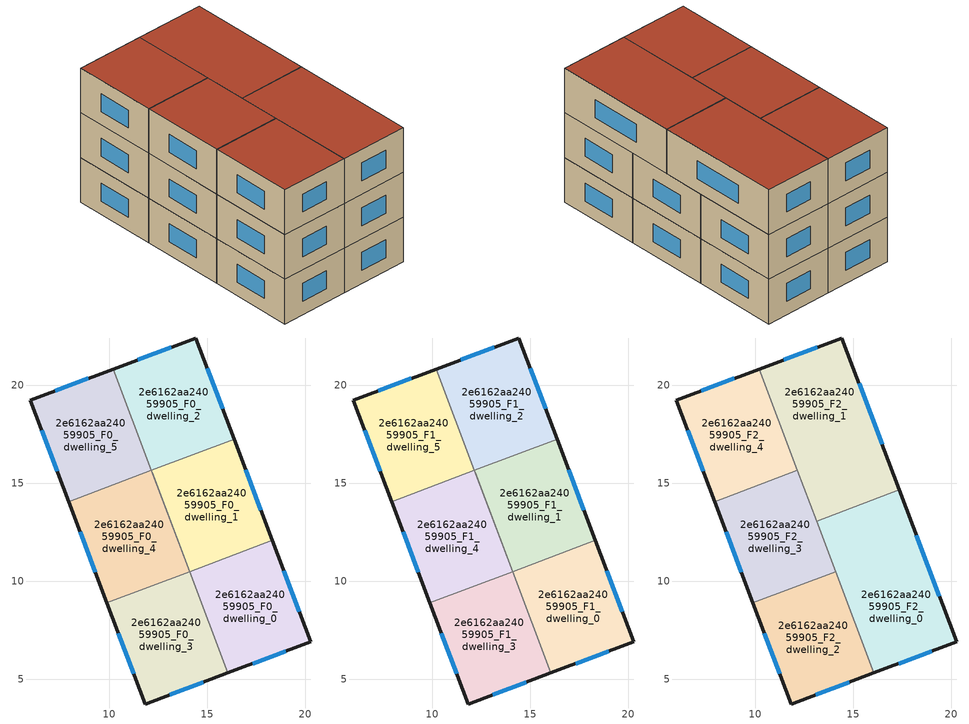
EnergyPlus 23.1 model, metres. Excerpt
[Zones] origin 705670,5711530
2e6162aa24059905_F0_dwelling_0
 floor ground (EU_floor_Construction): 18.33,12.07 20.28,6.9 16.05,5.31 14.1,10.48 z0
 wall outside (EU_wall_Construction): 16.05,5.31 20.28,6.9 18.33,12.07 z0:3
 wall to 2e6162aa24059905_F0_dwelling_1 (EU_wall_Construction): 18.33,12.07 14.1,10.48 z0:3
 wall to 2e6162aa24059905_F0_dwelling_3 (EU_wall_Construction): 14.1,10.48 16.05,5.31 z0:3
 window (EU_Window_Construction): 19.7,8.44 18.91,10.52 / 17.32,5.79 19.01,6.42 z0.9:2.1
2e6162aa24059905_F0_dwelling_1
 floor ground (EU_floor_Construction): 16.38,17.24 18.33,12.07 14.1,10.48 12.15,15.65 z0
 wall outside (EU_wall_Construction): 18.33,12.07 16.38,17.24 z0:3
 wall to 2e6162aa24059905_F0_dwelling_2 (EU_wall_Construction): 16.38,17.24 12.15,15.65 z0:3
 wall to 2e6162aa24059905_F0_dwelling_4 (EU_wall_Construction): 12.15,15.65 14.1,10.48 z0:3
 window (EU_Window_Construction): 17.74,13.62 16.96,15.69 z0.9:2.1
2e6162aa24059905_F0_dwelling_2
 floor ground (EU_floor_Construction): 14.43,22.41 16.38,17.24 12.15,15.65 10.2,20.82 z0
 wall outside (EU_wall_Construction): 16.38,17.24 14.43,22.41 10.2,20.82 z0:3
 wall to 2e6162aa24059905_F0_dwelling_5 (EU_wall_Construction): 10.2,20.82 12.15,15.65 z0:3
 window (EU_Window_Construction): 13.16,21.93 11.47,21.29 / 15.79,18.79 15.01,20.86 z0.9:2.1
2e6162aa24059905_F0_dwelling_3
 floor ground (EU_floor_Construction): 12.19,15.55 16.05,5.31 11.83,3.72 9.88,8.89 14.1,10.48 z0
 wall outside (EU_wall_Construction): 9.88,8.89 11.83,3.72 16.05,5.31 z0:3
 wall to 2e6162aa24059905_F0_dwelling_4 (EU_wall_Construction): 14.1,10.48 9.88,8.89 z0:3
 wall adiabatic (EU_wall_Construction): 14.1,10.48 12.19,15.55 / 14.1,10.48 12.19,15.55 z0:3
 window (EU_Window_Construction): 13.09,4.2 14.79,4.84 / 10.46,7.34 11.24,5.27 z0.9:2.1
2e6162aa24059905_F0_dwelling_4
 floor ground (EU_floor_Construction): 12.15,15.65 14.1,10.48 9.88,8.89 7.93,14.06 z0
 wall outside (EU_wall_Construction): 7.93,14.06 9.88,8.89 z0:3
 wall to 2e6162aa24059905_F0_dwelling_5 (EU_wall_Construction): 12.15,15.65 7.93,14.06 z0:3
 window (EU_Window_Construction): 8.51,12.51 9.29,10.44 z0.9:2.1
2e6162aa24059905_F0_dwelling_5
 floor ground (EU_floor_Construction): 10.2,20.82 12.15,15.65 7.93,14.06 5.97,19.23 z0
 wall outside (EU_wall_Construction): 10.2,20.82 5.97,19.23 7.93,14.06 z0:3
 window (EU_Window_Construction): 6.56,17.69 7.34,15.61 / 8.93,20.35 7.24,19.71 z0.9:2.1
2e6162aa24059905_F1_dwelling_0
 floor to 2e6162aa24059905_F0_dwelling_0 (EU_floor_Construction): 18.33,12.07 20.28,6.9 16.05,5.31 14.1,10.48 z3
 wall outside (EU_wall_Construction): 16.05,5.31 20.28,6.9 18.33,12.07 z3:6
 wall to 2e6162aa24059905_F1_dwelling_1 (EU_wall_Construction): 18.33,12.07 14.1,10.48 z3:6
 wall to 2e6162aa24059905_F1_dwelling_3 (EU_wall_Construction): 14.1,10.48 16.05,5.31 z3:6
 window (EU_Window_Construction): 19.7,8.44 18.91,10.52 / 17.32,5.79 19.01,6.42 z3.9:5.1
2e6162aa24059905_F1_dwelling_1
 floor to 2e6162aa24059905_F0_dwelling_1 (EU_floor_Construction): 16.38,17.24 18.33,12.07 14.1,10.48 12.15,15.65 z3
 wall outside (EU_wall_Construction): 18.33,12.07 16.38,17.24 z3:6
 wall to 2e6162aa24059905_F1_dwelling_2 (EU_wall_Construction): 16.38,17.24 12.15,15.65 z3:6
 wall to 2e6162aa24059905_F1_dwelling_4 (EU_wall_Construction): 12.15,15.65 14.1,10.48 z3:6
 window (EU_Window_Construction): 17.74,13.62 16.96,15.69 z3.9:5.1
2e6162aa24059905_F1_dwelling_2
 floor to 2e6162aa24059905_F0_dwelling_2 (EU_floor_Construction): 14.43,22.41 16.38,17.24 12.15,15.65 10.2,20.82 z3
 wall outside (EU_wall_Construction): 16.38,17.24 14.43,22.41 10.2,20.82 z3:6
 wall to 2e6162aa24059905_F1_dwelling_5 (EU_wall_Construction): 10.2,20.82 12.15,15.65 z3:6
 window (EU_Window_Construction): 13.16,21.93 11.47,21.29 / 15.79,18.79 15.01,20.86 z3.9:5.1
2e6162aa24059905_F1_dwelling_3
 floor to 2e6162aa24059905_F0_dwelling_3 (EU_floor_Construction): 12.19,15.55 16.05,5.31 11.83,3.72 9.88,8.89 14.1,10.48 z3
 wall outside (EU_wall_Construction): 9.88,8.89 11.83,3.72 16.05,5.31 z3:6
 wall to 2e6162aa24059905_F1_dwelling_4 (EU_wall_Construction): 14.1,10.48 9.88,8.89 z3:6
 wall adiabatic (EU_wall_Construction): 14.1,10.48 12.19,15.55 / 14.1,10.48 12.19,15.55 z3:6
 window (EU_Window_Construction): 13.09,4.2 14.79,4.84 / 10.46,7.34 11.24,5.27 z3.9:5.1
2e6162aa24059905_F1_dwelling_4
 floor to 2e6162aa24059905_F0_dwelling_4 (EU_floor_Construction): 12.15,15.65 14.1,10.48 9.88,8.89 7.93,14.06 z3
 wall outside (EU_wall_Construction): 7.93,14.06 9.88,8.89 z3:6
 wall to 2e6162aa24059905_F1_dwelling_5 (EU_wall_Construction): 12.15,15.65 7.93,14.06 z3:6
 window (EU_Window_Construction): 8.51,12.51 9.29,10.44 z3.9:5.1
2e6162aa24059905_F1_dwelling_5
 floor to 2e6162aa24059905_F0_dwelling_5 (EU_floor_Construction): 10.2,20.82 12.15,15.65 7.93,14.06 5.97,19.23 z3
 wall outside (EU_wall_Construction): 10.2,20.82 5.97,19.23 7.93,14.06 z3:6
 window (EU_Window_Construction): 6.56,17.69 7.34,15.61 / 8.93,20.35 7.24,19.71 z3.9:5.1
2e6162aa24059905_F2_dwelling_0
 floor to 2e6162aa24059905_F1_dwelling_0 (EU_floor_Construction): 18.33,12.07 20.28,6.9 16.05,5.31 14.1,10.48 z6
 floor to 2e6162aa24059905_F1_dwelling_1 (EU_floor_Construction): 17.35,14.65 18.33,12.07 14.1,10.48 13.13,13.06 z6
 wall outside (EU_wall_Construction): 16.05,5.31 20.28,6.9 17.35,14.65 z6:9
 wall to 2e6162aa24059905_F2_dwelling_1 (EU_wall_Construction): 17.35,14.65 13.13,13.06 z6:9
 wall to 2e6162aa24059905_F2_dwelling_2 (EU_wall_Construction): 14.1,10.48 16.05,5.31 z6:9
 wall to 2e6162aa24059905_F2_dwelling_3 (EU_wall_Construction): 13.13,13.06 14.1,10.48 z6:9
 window (EU_Window_Construction): 19.4,9.22 18.23,12.33 / 17.32,5.79 19.01,6.42 z6.9:8.1
 roof outside (EU_roof_Construction): 20.28,6.9 17.35,14.65 13.13,13.06 16.05,5.31 z9
2e6162aa24059905_F2_dwelling_1
 floor to 2e6162aa24059905_F1_dwelling_1 (EU_floor_Construction): 16.38,17.24 17.35,14.65 13.13,13.06 12.15,15.65 z6
 floor to 2e6162aa24059905_F1_dwelling_2 (EU_floor_Construction): 14.43,22.41 16.38,17.24 12.15,15.65 10.2,20.82 z6
 wall outside (EU_wall_Construction): 17.35,14.65 14.43,22.41 10.2,20.82 z6:9
 wall to 2e6162aa24059905_F2_dwelling_4 (EU_wall_Construction): 10.2,20.82 12.15,15.65 z6:9
 wall to 2e6162aa24059905_F2_dwelling_3 (EU_wall_Construction): 12.15,15.65 13.13,13.06 z6:9
 window (EU_Window_Construction): 13.16,21.93 11.47,21.29 / 16.48,16.97 15.3,20.08 z6.9:8.1
 roof outside (EU_roof_Construction): 17.35,14.65 14.43,22.41 10.2,20.82 13.13,13.06 z9
2e6162aa24059905_F2_dwelling_2
 floor to 2e6162aa24059905_F1_dwelling_3 (EU_floor_Construction): 14.1,10.48 16.05,5.31 11.83,3.72 9.88,8.89 z6
 wall outside (EU_wall_Construction): 9.88,8.89 11.83,3.72 16.05,5.31 z6:9
 wall to 2e6162aa24059905_F2_dwelling_3 (EU_wall_Construction): 14.1,10.48 9.88,8.89 z6:9
 window (EU_Window_Construction): 13.09,4.2 14.79,4.84 / 10.46,7.34 11.24,5.27 z6.9:8.1
 roof outside (EU_roof_Construction): 16.05,5.31 14.1,10.48 9.88,8.89 11.83,3.72 z9
2e6162aa24059905_F2_dwelling_3
 floor to 2e6162aa24059905_F1_dwelling_4 (EU_floor_Construction): 12.15,15.65 14.1,10.48 9.88,8.89 7.93,14.06 z6
 wall outside (EU_wall_Construction): 7.93,14.06 9.88,8.89 z6:9
 wall to 2e6162aa24059905_F2_dwelling_4 (EU_wall_Construction): 12.15,15.65 7.93,14.06 z6:9
 window (EU_Window_Construction): 8.51,12.51 9.29,10.44 z6.9:8.1
 roof outside (EU_roof_Construction): 14.1,10.48 12.15,15.65 7.93,14.06 9.88,8.89 z9
2e6162aa24059905_F2_dwelling_4
 floor to 2e6162aa24059905_F1_dwelling_5 (EU_floor_Construction): 10.2,20.82 12.15,15.65 7.93,14.06 5.97,19.23 z6
 wall outside (EU_wall_Construction): 10.2,20.82 5.97,19.23 7.93,14.06 z6:9
 window (EU_Window_Construction): 6.56,17.69 7.34,15.61 / 8.93,20.35 7.24,19.71 z6.9:8.1
 roof outside (EU_roof_Construction): 12.15,15.65 10.2,20.82 5.97,19.23 7.93,14.06 z9
[Building]
EU S2 Campaign: North Axis=0; Terrain=City; Solar Distribution=FullExterior
[Site:Location]
London: Latitude=51.5; Longitude=-0.5; Time Zone=0; Elevation=25
[SizingPeriod:WeatherFileDays]
AnnualSizingPeriod: Begin Month=1; Begin Day of Month=1; End Month=12; End Day of Month=31; Day of Week for Start Day=Monday; Use Weather File Daylight Saving Period=No; Use Weather File Rain and Snow Indicators=No
[MATERIAL]
EU_InternalMass_Material: Roughness=MediumRough; Thickness=0.1; Conductivity=1; Density=1800; Specific Heat=900; Thermal Absorptance=0.9; Solar Absorptance=0.7; Visible Absorptance=0.7
[MATERIAL:NOMASS] Roughness=MediumRough; Thermal Absorptance=0.9; Solar Absorptance=0.7; Visible Absorptance=0.7
Name | Thermal Resistance
EU_wall_NoMass | 1.04674
EU_roof_NoMass | 4.32442
EU_floor_NoMass | 2.04616
[WINDOWMATERIAL:SIMPLEGLAZINGSYSTEM]
EU_Window_SimpleGlazing: UFactor=4.25843; Solar Heat Gain Coefficient=0.85; Visible Transmittance=0.85
[CONSTRUCTION]
EU_wall_Construction: EU_wall_NoMass
EU_roof_Construction: EU_roof_NoMass
EU_floor_Construction: EU_floor_NoMass
EU_InternalMass_Construction: EU_InternalMass_Material
EU_Window_Construction: EU_Window_SimpleGlazing
[ZONE] Type=1; Multiplier=1; Ceiling Height=autocalculate; Floor Area=autocalculate; Part of Total Floor Area=Yes
Name | Volume
2e6162aa24059905_F0_dwelling_0; 2e6162aa24059905_F1_dwelling_0 | 74.811
2e6162aa24059905_F2_dwelling_0 | 112.212
2e6162aa24059905_F0_dwelling_1; 2e6162aa24059905_F1_dwelling_1 | 74.8228
2e6162aa24059905_F2_dwelling_1 | 112.225
2e6162aa24059905_F0_dwelling_2; 2e6162aa24059905_F1_dwelling_2 | 74.8213
2e6162aa24059905_F2_dwelling_2 | 74.8184
2e6162aa24059905_F0_dwelling_3; 2e6162aa24059905_F1_dwelling_3 | 74.825
2e6162aa24059905_F2_dwelling_3; 2e6162aa24059905_F0_dwelling_4; 2e6162aa24059905_F1_dwelling_4 | 74.8286
2e6162aa24059905_F2_dwelling_4; 2e6162aa24059905_F0_dwelling_5; 2e6162aa24059905_F1_dwelling_5 | 74.8315
[INTERNALMASS] Construction=EU_InternalMass_Construction
Name | Zone or ZoneList | Surface Area
2e6162aa24059905_F0_dwelling_0_EU_InternalMass | 2e6162aa24059905_F0_dwelling_0 | 24.9371
2e6162aa24059905_F0_dwelling_1_EU_InternalMass | 2e6162aa24059905_F0_dwelling_1 | 24.941
2e6162aa24059905_F0_dwelling_2_EU_InternalMass | 2e6162aa24059905_F0_dwelling_2 | 24.9405
2e6162aa24059905_F0_dwelling_3_EU_InternalMass | 2e6162aa24059905_F0_dwelling_3 | 24.9443
2e6162aa24059905_F0_dwelling_4_EU_InternalMass | 2e6162aa24059905_F0_dwelling_4 | 24.9428
2e6162aa24059905_F0_dwelling_5_EU_InternalMass | 2e6162aa24059905_F0_dwelling_5 | 24.9435
2e6162aa24059905_F1_dwelling_0_EU_InternalMass | 2e6162aa24059905_F1_dwelling_0 | 24.9371
2e6162aa24059905_F1_dwelling_1_EU_InternalMass | 2e6162aa24059905_F1_dwelling_1 | 24.941
2e6162aa24059905_F1_dwelling_2_EU_InternalMass | 2e6162aa24059905_F1_dwelling_2 | 24.9405
2e6162aa24059905_F1_dwelling_3_EU_InternalMass | 2e6162aa24059905_F1_dwelling_3 | 24.9443
2e6162aa24059905_F1_dwelling_4_EU_InternalMass | 2e6162aa24059905_F1_dwelling_4 | 24.9428
2e6162aa24059905_F1_dwelling_5_EU_InternalMass | 2e6162aa24059905_F1_dwelling_5 | 24.9435
2e6162aa24059905_F2_dwelling_0_EU_InternalMass | 2e6162aa24059905_F2_dwelling_0 | 37.4039
2e6162aa24059905_F2_dwelling_1_EU_InternalMass | 2e6162aa24059905_F2_dwelling_1 | 37.4081
2e6162aa24059905_F2_dwelling_2_EU_InternalMass | 2e6162aa24059905_F2_dwelling_2 | 24.9393
2e6162aa24059905_F2_dwelling_3_EU_InternalMass | 2e6162aa24059905_F2_dwelling_3 | 24.9428
2e6162aa24059905_F2_dwelling_4_EU_InternalMass | 2e6162aa24059905_F2_dwelling_4 | 24.9435
[OTHEREQUIPMENT] Fuel Type=Electricity; Design Level Calculation Method=Watts/Area; Power per Zone Floor Area=1; Fraction Latent=0; Fraction Radiant=0; Fraction Lost=0; Carbon Dioxide Generation Rate=0; EndUse Subcategory=EU_Step8_InternalGains
Name | Zone or ZoneList or Space or SpaceList | Schedule
EU_Step8_InternalGain_2e6162aa24059905_F0_dwelling_0_f000 | 2e6162aa24059905_F0_dwelling_0 | EU_Step8_GainSchedule_2e6162aa24059905_F0_dwelling_0_f000
EU_Step8_InternalGain_2e6162aa24059905_F0_dwelling_1_f000 | 2e6162aa24059905_F0_dwelling_1 | EU_Step8_GainSchedule_2e6162aa24059905_F0_dwelling_1_f000
EU_Step8_InternalGain_2e6162aa24059905_F0_dwelling_2_f000 | 2e6162aa24059905_F0_dwelling_2 | EU_Step8_GainSchedule_2e6162aa24059905_F0_dwelling_2_f000
EU_Step8_InternalGain_2e6162aa24059905_F0_dwelling_3_f000 | 2e6162aa24059905_F0_dwelling_3 | EU_Step8_GainSchedule_2e6162aa24059905_F0_dwelling_3_f000
EU_Step8_InternalGain_2e6162aa24059905_F0_dwelling_4_f000 | 2e6162aa24059905_F0_dwelling_4 | EU_Step8_GainSchedule_2e6162aa24059905_F0_dwelling_4_f000
EU_Step8_InternalGain_2e6162aa24059905_F0_dwelling_5_f000 | 2e6162aa24059905_F0_dwelling_5 | EU_Step8_GainSchedule_2e6162aa24059905_F0_dwelling_5_f000
EU_Step8_InternalGain_2e6162aa24059905_F1_dwelling_0_f000 | 2e6162aa24059905_F1_dwelling_0 | EU_Step8_GainSchedule_2e6162aa24059905_F1_dwelling_0_f000
EU_Step8_InternalGain_2e6162aa24059905_F1_dwelling_1_f000 | 2e6162aa24059905_F1_dwelling_1 | EU_Step8_GainSchedule_2e6162aa24059905_F1_dwelling_1_f000
EU_Step8_InternalGain_2e6162aa24059905_F1_dwelling_2_f000 | 2e6162aa24059905_F1_dwelling_2 | EU_Step8_GainSchedule_2e6162aa24059905_F1_dwelling_2_f000
EU_Step8_InternalGain_2e6162aa24059905_F1_dwelling_3_f000 | 2e6162aa24059905_F1_dwelling_3 | EU_Step8_GainSchedule_2e6162aa24059905_F1_dwelling_3_f000
EU_Step8_InternalGain_2e6162aa24059905_F1_dwelling_4_f000 | 2e6162aa24059905_F1_dwelling_4 | EU_Step8_GainSchedule_2e6162aa24059905_F1_dwelling_4_f000
EU_Step8_InternalGain_2e6162aa24059905_F1_dwelling_5_f000 | 2e6162aa24059905_F1_dwelling_5 | EU_Step8_GainSchedule_2e6162aa24059905_F1_dwelling_5_f000
EU_Step8_InternalGain_2e6162aa24059905_F2_dwelling_0_f000 | 2e6162aa24059905_F2_dwelling_0 | EU_Step8_GainSchedule_2e6162aa24059905_F2_dwelling_0_f000
EU_Step8_InternalGain_2e6162aa24059905_F2_dwelling_1_f000 | 2e6162aa24059905_F2_dwelling_1 | EU_Step8_GainSchedule_2e6162aa24059905_F2_dwelling_1_f000
EU_Step8_InternalGain_2e6162aa24059905_F2_dwelling_2_f000 | 2e6162aa24059905_F2_dwelling_2 | EU_Step8_GainSchedule_2e6162aa24059905_F2_dwelling_2_f000
EU_Step8_InternalGain_2e6162aa24059905_F2_dwelling_3_f000 | 2e6162aa24059905_F2_dwelling_3 | EU_Step8_GainSchedule_2e6162aa24059905_F2_dwelling_3_f000
EU_Step8_InternalGain_2e6162aa24059905_F2_dwelling_4_f000 | 2e6162aa24059905_F2_dwelling_4 | EU_Step8_GainSchedule_2e6162aa24059905_F2_dwelling_4_f000
[ZONEVENTILATION:DESIGNFLOWRATE] Schedule=EU_AlwaysOn; Design Flow Rate Calculation Method=AirChanges/Hour; Air Changes per Hour=0.488719; Ventilation Type=Natural; Fan Pressure Rise=0; Fan Total Efficiency=1; Constant Term Coefficient=1; Temperature Term Coefficient=0; Velocity Term Coefficient=0; Velocity Squared Term Coefficient=0; Minimum Indoor Temperature=-100; Maximum Indoor Temperature=100; Delta Temperature=-100; Minimum Outdoor Temperature=-100; Maximum Outdoor Temperature=100; Maximum Wind Speed=40
Name | Zone or ZoneList or Space or SpaceList
EU_ConstantAir_2e6162aa24059905_F0_dwelling_0 | 2e6162aa24059905_F0_dwelling_0
EU_ConstantAir_2e6162aa24059905_F0_dwelling_1 | 2e6162aa24059905_F0_dwelling_1
EU_ConstantAir_2e6162aa24059905_F0_dwelling_2 | 2e6162aa24059905_F0_dwelling_2
EU_ConstantAir_2e6162aa24059905_F0_dwelling_3 | 2e6162aa24059905_F0_dwelling_3
EU_ConstantAir_2e6162aa24059905_F0_dwelling_4 | 2e6162aa24059905_F0_dwelling_4
EU_ConstantAir_2e6162aa24059905_F0_dwelling_5 | 2e6162aa24059905_F0_dwelling_5
EU_ConstantAir_2e6162aa24059905_F1_dwelling_0 | 2e6162aa24059905_F1_dwelling_0
EU_ConstantAir_2e6162aa24059905_F1_dwelling_1 | 2e6162aa24059905_F1_dwelling_1
EU_ConstantAir_2e6162aa24059905_F1_dwelling_2 | 2e6162aa24059905_F1_dwelling_2
EU_ConstantAir_2e6162aa24059905_F1_dwelling_3 | 2e6162aa24059905_F1_dwelling_3
EU_ConstantAir_2e6162aa24059905_F1_dwelling_4 | 2e6162aa24059905_F1_dwelling_4
EU_ConstantAir_2e6162aa24059905_F1_dwelling_5 | 2e6162aa24059905_F1_dwelling_5
EU_ConstantAir_2e6162aa24059905_F2_dwelling_0 | 2e6162aa24059905_F2_dwelling_0
EU_ConstantAir_2e6162aa24059905_F2_dwelling_1 | 2e6162aa24059905_F2_dwelling_1
EU_ConstantAir_2e6162aa24059905_F2_dwelling_2 | 2e6162aa24059905_F2_dwelling_2
EU_ConstantAir_2e6162aa24059905_F2_dwelling_3 | 2e6162aa24059905_F2_dwelling_3
EU_ConstantAir_2e6162aa24059905_F2_dwelling_4 | 2e6162aa24059905_F2_dwelling_4
[HVACTEMPLATE:THERMOSTAT] Constant Heating Setpoint=20; Constant Cooling Setpoint=50
EU_HeatOnly_2e6162aa24059905_F0_dwelling_0; EU_HeatOnly_2e6162aa24059905_F0_dwelling_1; EU_HeatOnly_2e6162aa24059905_F0_dwelling_2; EU_HeatOnly_2e6162aa24059905_F0_dwelling_3; EU_HeatOnly_2e6162aa24059905_F0_dwelling_4; EU_HeatOnly_2e6162aa24059905_F0_dwelling_5; EU_HeatOnly_2e6162aa24059905_F1_dwelling_0; EU_HeatOnly_2e6162aa24059905_F1_dwelling_1; EU_HeatOnly_2e6162aa24059905_F1_dwelling_2; EU_HeatOnly_2e6162aa24059905_F1_dwelling_3; EU_HeatOnly_2e6162aa24059905_F1_dwelling_4; EU_HeatOnly_2e6162aa24059905_F1_dwelling_5; EU_HeatOnly_2e6162aa24059905_F2_dwelling_0; EU_HeatOnly_2e6162aa24059905_F2_dwelling_1; EU_HeatOnly_2e6162aa24059905_F2_dwelling_2; EU_HeatOnly_2e6162aa24059905_F2_dwelling_3; EU_HeatOnly_2e6162aa24059905_F2_dwelling_4
[HVACTEMPLATE:ZONE:IDEALLOADSAIRSYSTEM] System Availability Schedule=EU_AlwaysOn; Maximum Heating Supply Air Temperature=50; Minimum Cooling Supply Air Temperature=13; Maximum Heating Supply Air Humidity Ratio=0.0156; Minimum Cooling Supply Air Humidity Ratio=0.0077; Heating Limit=NoLimit; Cooling Limit=NoLimit; Heating Availability Schedule=EU_AlwaysOn; Cooling Availability Schedule=EU_CoolingOff; Dehumidification Control Type=ConstantSensibleHeatRatio; Cooling Sensible Heat Ratio=0.7; Dehumidification Setpoint=60; Humidification Control Type=None; Humidification Setpoint=30; Outdoor Air Method=None; Outdoor Air Flow Rate per Person=0.00944; Outdoor Air Flow Rate per Zone Floor Area=0; Outdoor Air Flow Rate per Zone=0; Demand Controlled Ventilation Type=None; Outdoor Air Economizer Type=NoEconomizer; Heat Recovery Type=None; Sensible Heat Recovery Effectiveness=0.7; Latent Heat Recovery Effectiveness=0.65
Name | Template Thermostat
2e6162aa24059905_F0_dwelling_0 | EU_HeatOnly_2e6162aa24059905_F0_dwelling_0
2e6162aa24059905_F0_dwelling_1 | EU_HeatOnly_2e6162aa24059905_F0_dwelling_1
2e6162aa24059905_F0_dwelling_2 | EU_HeatOnly_2e6162aa24059905_F0_dwelling_2
2e6162aa24059905_F0_dwelling_3 | EU_HeatOnly_2e6162aa24059905_F0_dwelling_3
2e6162aa24059905_F0_dwelling_4 | EU_HeatOnly_2e6162aa24059905_F0_dwelling_4
2e6162aa24059905_F0_dwelling_5 | EU_HeatOnly_2e6162aa24059905_F0_dwelling_5
2e6162aa24059905_F1_dwelling_0 | EU_HeatOnly_2e6162aa24059905_F1_dwelling_0
2e6162aa24059905_F1_dwelling_1 | EU_HeatOnly_2e6162aa24059905_F1_dwelling_1
2e6162aa24059905_F1_dwelling_2 | EU_HeatOnly_2e6162aa24059905_F1_dwelling_2
2e6162aa24059905_F1_dwelling_3 | EU_HeatOnly_2e6162aa24059905_F1_dwelling_3
2e6162aa24059905_F1_dwelling_4 | EU_HeatOnly_2e6162aa24059905_F1_dwelling_4
2e6162aa24059905_F1_dwelling_5 | EU_HeatOnly_2e6162aa24059905_F1_dwelling_5
2e6162aa24059905_F2_dwelling_0 | EU_HeatOnly_2e6162aa24059905_F2_dwelling_0
2e6162aa24059905_F2_dwelling_1 | EU_HeatOnly_2e6162aa24059905_F2_dwelling_1
2e6162aa24059905_F2_dwelling_2 | EU_HeatOnly_2e6162aa24059905_F2_dwelling_2
2e6162aa24059905_F2_dwelling_3 | EU_HeatOnly_2e6162aa24059905_F2_dwelling_3
2e6162aa24059905_F2_dwelling_4 | EU_HeatOnly_2e6162aa24059905_F2_dwelling_4
[SIZING:ZONE] Zone Cooling Design Supply Air Temperature Input Method=SupplyAirTemperature; Zone Cooling Design Supply Air Temperature=13; Zone Heating Design Supply Air Temperature Input Method=SupplyAirTemperature; Zone Heating Design Supply Air Temperature=50; Zone Cooling Design Supply Air Humidity Ratio=0.008; Zone Heating Design Supply Air Humidity Ratio=0.008; Cooling Design Air Flow Method=DesignDay; Cooling Design Air Flow Rate=0; Cooling Minimum Air Flow per Zone Floor Area=0.000762; Cooling Minimum Air Flow=0; Cooling Minimum Air Flow Fraction=0.2; Heating Design Air Flow Method=DesignDay; Heating Design Air Flow Rate=0; Heating Maximum Air Flow per Zone Floor Area=0.002032; Heating Maximum Air Flow=0.141576; Heating Maximum Air Flow Fraction=0.3; Account for Dedicated Outdoor Air System=No; Dedicated Outdoor Air System Control Strategy=NeutralSupplyAir; Dedicated Outdoor Air Low Setpoint Temperature for Design=autosize; Dedicated Outdoor Air High Setpoint Temperature for Design=autosize; Zone Load Sizing Method=Sensible Load Only No Latent Load; Zone Latent Cooling Design Supply Air Humidity Ratio Input Method=HumidityRatioDifference; Zone Cooling Design Supply Air Humidity Ratio Difference=0.005; Zone Latent Heating Design Supply Air Humidity Ratio Input Method=HumidityRatioDifference; Zone Humidification Design Supply Air Humidity Ratio Difference=0.005
2e6162aa24059905_F0_dwelling_0; 2e6162aa24059905_F0_dwelling_1; 2e6162aa24059905_F0_dwelling_2; 2e6162aa24059905_F0_dwelling_3; 2e6162aa24059905_F0_dwelling_4; 2e6162aa24059905_F0_dwelling_5; 2e6162aa24059905_F1_dwelling_0; 2e6162aa24059905_F1_dwelling_1; 2e6162aa24059905_F1_dwelling_2; 2e6162aa24059905_F1_dwelling_3; 2e6162aa24059905_F1_dwelling_4; 2e6162aa24059905_F1_dwelling_5; 2e6162aa24059905_F2_dwelling_0; 2e6162aa24059905_F2_dwelling_1; 2e6162aa24059905_F2_dwelling_2; 2e6162aa24059905_F2_dwelling_3; 2e6162aa24059905_F2_dwelling_4
[SCHEDULE:CONSTANT]
Name | Hourly Value
EU_AlwaysOn | 1
EU_CoolingOff | 0
[SCHEDULE:FILE] Column Number=1; Rows to Skip at Top=0; Number of Hours of Data=8760; Column Separator=Comma; Interpolate to Timestep=No; Minutes per Item=60; Adjust Schedule for Daylight Savings=Yes
Name | File
EU_Step8_GainSchedule_2e6162aa24059905_F0_dwelling_0_f000 | ../../schedules/2e6162aa24059905/2e6162aa24059905_F0_dwelling_0_f000_gain.csv
EU_Step8_GainSchedule_2e6162aa24059905_F0_dwelling_1_f000 | ../../schedules/2e6162aa24059905/2e6162aa24059905_F0_dwelling_1_f000_gain.csv
EU_Step8_GainSchedule_2e6162aa24059905_F0_dwelling_2_f000 | ../../schedules/2e6162aa24059905/2e6162aa24059905_F0_dwelling_2_f000_gain.csv
EU_Step8_GainSchedule_2e6162aa24059905_F0_dwelling_3_f000 | ../../schedules/2e6162aa24059905/2e6162aa24059905_F0_dwelling_3_f000_gain.csv
EU_Step8_GainSchedule_2e6162aa24059905_F0_dwelling_4_f000 | ../../schedules/2e6162aa24059905/2e6162aa24059905_F0_dwelling_4_f000_gain.csv
EU_Step8_GainSchedule_2e6162aa24059905_F0_dwelling_5_f000 | ../../schedules/2e6162aa24059905/2e6162aa24059905_F0_dwelling_5_f000_gain.csv
EU_Step8_GainSchedule_2e6162aa24059905_F1_dwelling_0_f000 | ../../schedules/2e6162aa24059905/2e6162aa24059905_F1_dwelling_0_f000_gain.csv
EU_Step8_GainSchedule_2e6162aa24059905_F1_dwelling_1_f000 | ../../schedules/2e6162aa24059905/2e6162aa24059905_F1_dwelling_1_f000_gain.csv
EU_Step8_GainSchedule_2e6162aa24059905_F1_dwelling_2_f000 | ../../schedules/2e6162aa24059905/2e6162aa24059905_F1_dwelling_2_f000_gain.csv
EU_Step8_GainSchedule_2e6162aa24059905_F1_dwelling_3_f000 | ../../schedules/2e6162aa24059905/2e6162aa24059905_F1_dwelling_3_f000_gain.csv
EU_Step8_GainSchedule_2e6162aa24059905_F1_dwelling_4_f000 | ../../schedules/2e6162aa24059905/2e6162aa24059905_F1_dwelling_4_f000_gain.csv
EU_Step8_GainSchedule_2e6162aa24059905_F1_dwelling_5_f000 | ../../schedules/2e6162aa24059905/2e6162aa24059905_F1_dwelling_5_f000_gain.csv
EU_Step8_GainSchedule_2e6162aa24059905_F2_dwelling_0_f000 | ../../schedules/2e6162aa24059905/2e6162aa24059905_F2_dwelling_0_f000_gain.csv
EU_Step8_GainSchedule_2e6162aa24059905_F2_dwelling_1_f000 | ../../schedules/2e6162aa24059905/2e6162aa24059905_F2_dwelling_1_f000_gain.csv
EU_Step8_GainSchedule_2e6162aa24059905_F2_dwelling_2_f000 | ../../schedules/2e6162aa24059905/2e6162aa24059905_F2_dwelling_2_f000_gain.csv
EU_Step8_GainSchedule_2e6162aa24059905_F2_dwelling_3_f000 | ../../schedules/2e6162aa24059905/2e6162aa24059905_F2_dwelling_3_f000_gain.csv
EU_Step8_GainSchedule_2e6162aa24059905_F2_dwelling_4_f000 | ../../schedules/2e6162aa24059905/2e6162aa24059905_F2_dwelling_4_f000_gain.csv
